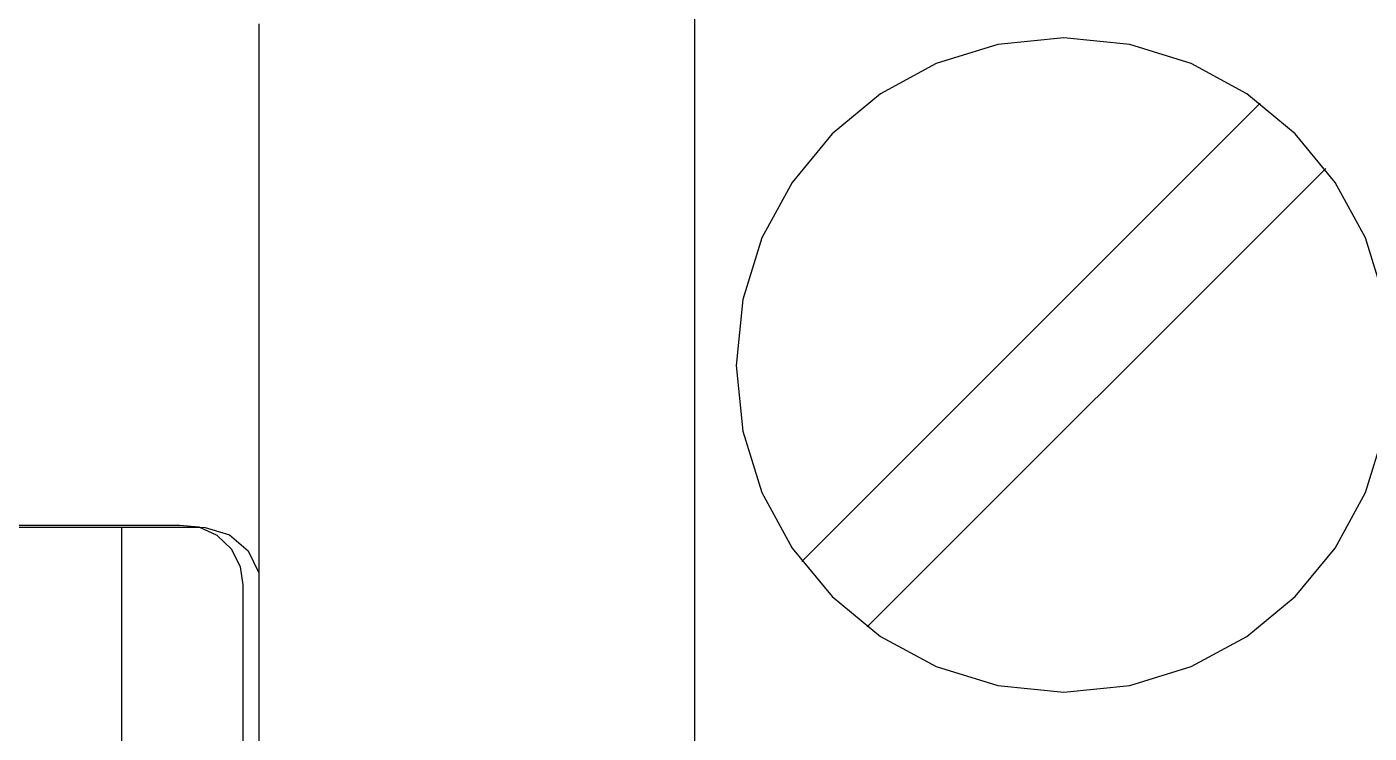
# Model space of a CAD drawing. Extents: x 1 to 47.7, y 0.2 to 35.
# Drawn here: x 26.64 to 27.326, y 11.044 to 11.405 of the extents above; entities that cross this region are included whole.
import ezdxf

# ---------------------------------------------------------------- set-up
doc = ezdxf.new("R2010")
doc.units = 0
doc.header["$MEASUREMENT"] = 0
for name, color, linetype in [('5_1___24__TARGET_LEDS___12', 7, 'CONTINUOUS'), ('6_1__EMPTY_IO_BOARD_POSITI', 7, 'CONTINUOUS'), ('6_2___8__INDEPENDENT_INPUT', 7, 'CONTINUOUS'), ('6_3___8__OPTOISO_INDEPENDE', 7, 'CONTINUOUS'), ('6_4___24__OPTOISO_INDEPEND', 7, 'CONTINUOUS'), ('6_5___8__INDEPENDENT_INPUT', 7, 'CONTINUOUS'), ('6_6___8__INDEPENDENT_INPUT', 7, 'CONTINUOUS'), ('6_7___8__OPTOISO_INDEPENDE', 7, 'CONTINUOUS'), ('6_8___8__OPTOISO_INDEPENDE', 7, 'CONTINUOUS'), ('7_0_____DWG', 7, 'CONTINUOUS')]:
    doc.layers.add(name, color=color, linetype=linetype)

msp = doc.modelspace()

# ---------------------------------------------------------------- linework, layer by layer
at = {"layer": '5_1___24__TARGET_LEDS___12'}
for points in [[(26.98174, 11.03416), (26.98174, 11.08594), (26.98174, 11.15174), (26.98174, 11.22356), (26.98174, 11.29337), (26.98174, 11.35316), (26.98174, 11.39491), (26.98174, 11.41061)], [(26.7589, 11.40652), (26.7589, 11.37679), (26.7589, 11.32502), (26.7589, 11.25921), (26.7589, 11.1874), (26.7589, 11.11759), (26.7589, 11.0578), (26.7589, 11.01604)], [(27.33415, 11.26561), (27.3244, 11.29702), (27.30898, 11.32546), (27.28855, 11.35025), (27.26379, 11.37072), (27.23538, 11.38617), (27.20399, 11.39594), (27.17029, 11.39935), (27.13654, 11.39594), (27.1051, 11.38617), (27.07666, 11.37072), (27.05189, 11.35025), (27.03145, 11.32546), (27.01601, 11.29702), (27.00626, 11.26561), (27.00286, 11.2319), (27.00626, 11.19822), (27.01601, 11.16685), (27.03145, 11.13847), (27.05189, 11.11375), (27.07666, 11.09335), (27.1051, 11.07795), (27.13654, 11.06822), (27.17029, 11.06483), (27.20399, 11.06822), (27.23538, 11.07795), (27.26379, 11.09335), (27.28855, 11.11375), (27.30898, 11.13847), (27.3244, 11.16685), (27.33415, 11.19822)], [(27.03644, 11.13167), (27.27071, 11.36593)], [(27.06986, 11.09825), (27.30413, 11.33251)], [(26.59455, 11.14909), (26.6471, 11.14909), (26.67169, 11.14909), (26.69343, 11.14909), (26.71103, 11.14909), (26.72319, 11.14909), (26.72862, 11.14909), (26.7315, 11.14898), (26.74391, 11.14524), (26.75345, 11.13709), (26.7589, 11.12574), (26.7589, 11.12357), (26.7589, 11.11752), (26.7589, 11.10831), (26.7589, 11.09666), (26.7589, 11.04002)]]:
    msp.add_lwpolyline(points, dxfattribs=at)
at = {"layer": '6_1__EMPTY_IO_BOARD_POSITI'}
msp.add_lwpolyline([(26.7509, 11.02864), (26.7509, 11.06611), (26.7509, 11.08498), (26.7509, 11.10145), (26.7509, 11.11365), (26.7509, 11.11971), (26.74954, 11.12894), (26.74492, 11.13797), (26.73764, 11.14491), (26.72837, 11.1491), (26.71837, 11.15005), (26.71235, 11.15005), (26.70324, 11.15005), (26.69148, 11.15005), (26.67752, 11.15005), (26.64472, 11.15005), (26.6084, 11.15005)], dxfattribs=at)
at = {"layer": '6_2___8__INDEPENDENT_INPUT'}
for points in [[(26.98174, 11.03416), (26.98174, 11.08594), (26.98174, 11.15174), (26.98174, 11.22356), (26.98174, 11.29337), (26.98174, 11.35316), (26.98174, 11.39491), (26.98174, 11.41061)], [(26.7589, 11.40652), (26.7589, 11.37679), (26.7589, 11.32502), (26.7589, 11.25921), (26.7589, 11.1874), (26.7589, 11.11759), (26.7589, 11.0578), (26.7589, 11.01604)], [(27.33415, 11.26561), (27.3244, 11.29702), (27.30898, 11.32546), (27.28855, 11.35025), (27.26379, 11.37072), (27.23538, 11.38617), (27.20399, 11.39594), (27.17029, 11.39935), (27.13654, 11.39594), (27.1051, 11.38617), (27.07666, 11.37072), (27.05189, 11.35025), (27.03145, 11.32546), (27.01601, 11.29702), (27.00626, 11.26561), (27.00286, 11.2319), (27.00626, 11.19822), (27.01601, 11.16685), (27.03145, 11.13847), (27.05189, 11.11375), (27.07666, 11.09335), (27.1051, 11.07795), (27.13654, 11.06822), (27.17029, 11.06483), (27.20399, 11.06822), (27.23538, 11.07795), (27.26379, 11.09335), (27.28855, 11.11375), (27.30898, 11.13847), (27.3244, 11.16685), (27.33415, 11.19822)], [(27.03644, 11.13167), (27.27071, 11.36593)], [(27.06986, 11.09825), (27.30413, 11.33251)], [(26.59455, 11.14909), (26.6471, 11.14909), (26.67169, 11.14909), (26.69343, 11.14909), (26.71103, 11.14909), (26.72319, 11.14909), (26.72862, 11.14909), (26.7315, 11.14898), (26.74391, 11.14524), (26.75345, 11.13709), (26.7589, 11.12574), (26.7589, 11.12357), (26.7589, 11.11752), (26.7589, 11.10831), (26.7589, 11.09666), (26.7589, 11.04002)]]:
    msp.add_lwpolyline(points, dxfattribs=at)
at = {"layer": '6_3___8__OPTOISO_INDEPENDE'}
for points in [[(26.98174, 11.03416), (26.98174, 11.08594), (26.98174, 11.15174), (26.98174, 11.22356), (26.98174, 11.29337), (26.98174, 11.35316), (26.98174, 11.39491), (26.98174, 11.41061)], [(26.7589, 11.40652), (26.7589, 11.37679), (26.7589, 11.32502), (26.7589, 11.25921), (26.7589, 11.1874), (26.7589, 11.11759), (26.7589, 11.0578), (26.7589, 11.01604)], [(27.33415, 11.26561), (27.3244, 11.29702), (27.30898, 11.32546), (27.28855, 11.35025), (27.26379, 11.37072), (27.23538, 11.38617), (27.20399, 11.39594), (27.17029, 11.39935), (27.13654, 11.39594), (27.1051, 11.38617), (27.07666, 11.37072), (27.05189, 11.35025), (27.03145, 11.32546), (27.01601, 11.29702), (27.00626, 11.26561), (27.00286, 11.2319), (27.00626, 11.19822), (27.01601, 11.16685), (27.03145, 11.13847), (27.05189, 11.11375), (27.07666, 11.09335), (27.1051, 11.07795), (27.13654, 11.06822), (27.17029, 11.06483), (27.20399, 11.06822), (27.23538, 11.07795), (27.26379, 11.09335), (27.28855, 11.11375), (27.30898, 11.13847), (27.3244, 11.16685), (27.33415, 11.19822)], [(27.03644, 11.13167), (27.27071, 11.36593)], [(27.06986, 11.09825), (27.30413, 11.33251)], [(26.59455, 11.14909), (26.6471, 11.14909), (26.67169, 11.14909), (26.69343, 11.14909), (26.71103, 11.14909), (26.72319, 11.14909), (26.72862, 11.14909), (26.7315, 11.14898), (26.74391, 11.14524), (26.75345, 11.13709), (26.7589, 11.12574), (26.7589, 11.12357), (26.7589, 11.11752), (26.7589, 11.10831), (26.7589, 11.09666), (26.7589, 11.04002)]]:
    msp.add_lwpolyline(points, dxfattribs=at)
at = {"layer": '6_4___24__OPTOISO_INDEPEND'}
for points in [[(26.98174, 11.03416), (26.98174, 11.08594), (26.98174, 11.15174), (26.98174, 11.22356), (26.98174, 11.29337), (26.98174, 11.35316), (26.98174, 11.39491), (26.98174, 11.41061)], [(26.7589, 11.40652), (26.7589, 11.37679), (26.7589, 11.32502), (26.7589, 11.25921), (26.7589, 11.1874), (26.7589, 11.11759), (26.7589, 11.0578), (26.7589, 11.01604)], [(27.33415, 11.26561), (27.3244, 11.29702), (27.30898, 11.32546), (27.28855, 11.35025), (27.26379, 11.37072), (27.23538, 11.38617), (27.20399, 11.39594), (27.17029, 11.39935), (27.13654, 11.39594), (27.1051, 11.38617), (27.07666, 11.37072), (27.05189, 11.35025), (27.03145, 11.32546), (27.01601, 11.29702), (27.00626, 11.26561), (27.00286, 11.2319), (27.00626, 11.19822), (27.01601, 11.16685), (27.03145, 11.13847), (27.05189, 11.11375), (27.07666, 11.09335), (27.1051, 11.07795), (27.13654, 11.06822), (27.17029, 11.06483), (27.20399, 11.06822), (27.23538, 11.07795), (27.26379, 11.09335), (27.28855, 11.11375), (27.30898, 11.13847), (27.3244, 11.16685), (27.33415, 11.19822)], [(27.03644, 11.13167), (27.27071, 11.36593)], [(27.06986, 11.09825), (27.30413, 11.33251)], [(26.59455, 11.14909), (26.6471, 11.14909), (26.67169, 11.14909), (26.69343, 11.14909), (26.71103, 11.14909), (26.72319, 11.14909), (26.72862, 11.14909), (26.7315, 11.14898), (26.74391, 11.14524), (26.75345, 11.13709), (26.7589, 11.12574), (26.7589, 11.12357), (26.7589, 11.11752), (26.7589, 11.10831), (26.7589, 11.09666), (26.7589, 11.04002)]]:
    msp.add_lwpolyline(points, dxfattribs=at)
at = {"layer": '6_5___8__INDEPENDENT_INPUT'}
for points in [[(26.98174, 11.03416), (26.98174, 11.08594), (26.98174, 11.15174), (26.98174, 11.22356), (26.98174, 11.29337), (26.98174, 11.35316), (26.98174, 11.39491), (26.98174, 11.41061)], [(26.7589, 11.40652), (26.7589, 11.37679), (26.7589, 11.32502), (26.7589, 11.25921), (26.7589, 11.1874), (26.7589, 11.11759), (26.7589, 11.0578), (26.7589, 11.01604)], [(27.33415, 11.26561), (27.3244, 11.29702), (27.30898, 11.32546), (27.28855, 11.35025), (27.26379, 11.37072), (27.23538, 11.38617), (27.20399, 11.39594), (27.17029, 11.39935), (27.13654, 11.39594), (27.1051, 11.38617), (27.07666, 11.37072), (27.05189, 11.35025), (27.03145, 11.32546), (27.01601, 11.29702), (27.00626, 11.26561), (27.00286, 11.2319), (27.00626, 11.19822), (27.01601, 11.16685), (27.03145, 11.13847), (27.05189, 11.11375), (27.07666, 11.09335), (27.1051, 11.07795), (27.13654, 11.06822), (27.17029, 11.06483), (27.20399, 11.06822), (27.23538, 11.07795), (27.26379, 11.09335), (27.28855, 11.11375), (27.30898, 11.13847), (27.3244, 11.16685), (27.33415, 11.19822)], [(27.03644, 11.13167), (27.27071, 11.36593)], [(27.06986, 11.09825), (27.30413, 11.33251)], [(26.59455, 11.14909), (26.6471, 11.14909), (26.67169, 11.14909), (26.69343, 11.14909), (26.71103, 11.14909), (26.72319, 11.14909), (26.72862, 11.14909), (26.7315, 11.14898), (26.74391, 11.14524), (26.75345, 11.13709), (26.7589, 11.12574), (26.7589, 11.12357), (26.7589, 11.11752), (26.7589, 11.10831), (26.7589, 11.09666), (26.7589, 11.04002)]]:
    msp.add_lwpolyline(points, dxfattribs=at)
at = {"layer": '6_6___8__INDEPENDENT_INPUT'}
for points in [[(26.98174, 11.03416), (26.98174, 11.08594), (26.98174, 11.15174), (26.98174, 11.22356), (26.98174, 11.29337), (26.98174, 11.35316), (26.98174, 11.39491), (26.98174, 11.41061)], [(26.7589, 11.40652), (26.7589, 11.37679), (26.7589, 11.32502), (26.7589, 11.25921), (26.7589, 11.1874), (26.7589, 11.11759), (26.7589, 11.0578), (26.7589, 11.01604)], [(27.33415, 11.26561), (27.3244, 11.29702), (27.30898, 11.32546), (27.28855, 11.35025), (27.26379, 11.37072), (27.23538, 11.38617), (27.20399, 11.39594), (27.17029, 11.39935), (27.13654, 11.39594), (27.1051, 11.38617), (27.07666, 11.37072), (27.05189, 11.35025), (27.03145, 11.32546), (27.01601, 11.29702), (27.00626, 11.26561), (27.00286, 11.2319), (27.00626, 11.19822), (27.01601, 11.16685), (27.03145, 11.13847), (27.05189, 11.11375), (27.07666, 11.09335), (27.1051, 11.07795), (27.13654, 11.06822), (27.17029, 11.06483), (27.20399, 11.06822), (27.23538, 11.07795), (27.26379, 11.09335), (27.28855, 11.11375), (27.30898, 11.13847), (27.3244, 11.16685), (27.33415, 11.19822)], [(27.03644, 11.13167), (27.27071, 11.36593)], [(27.06986, 11.09825), (27.30413, 11.33251)], [(26.59455, 11.14909), (26.6471, 11.14909), (26.67169, 11.14909), (26.69343, 11.14909), (26.71103, 11.14909), (26.72319, 11.14909), (26.72862, 11.14909), (26.7315, 11.14898), (26.74391, 11.14524), (26.75345, 11.13709), (26.7589, 11.12574), (26.7589, 11.12357), (26.7589, 11.11752), (26.7589, 11.10831), (26.7589, 11.09666), (26.7589, 11.04002)]]:
    msp.add_lwpolyline(points, dxfattribs=at)
at = {"layer": '6_7___8__OPTOISO_INDEPENDE'}
for points in [[(26.98174, 11.03416), (26.98174, 11.08594), (26.98174, 11.15174), (26.98174, 11.22356), (26.98174, 11.29337), (26.98174, 11.35316), (26.98174, 11.39491), (26.98174, 11.41061)], [(26.7589, 11.40652), (26.7589, 11.37679), (26.7589, 11.32502), (26.7589, 11.25921), (26.7589, 11.1874), (26.7589, 11.11759), (26.7589, 11.0578), (26.7589, 11.01604)], [(27.33415, 11.26561), (27.3244, 11.29702), (27.30898, 11.32546), (27.28855, 11.35025), (27.26379, 11.37072), (27.23538, 11.38617), (27.20399, 11.39594), (27.17029, 11.39935), (27.13654, 11.39594), (27.1051, 11.38617), (27.07666, 11.37072), (27.05189, 11.35025), (27.03145, 11.32546), (27.01601, 11.29702), (27.00626, 11.26561), (27.00286, 11.2319), (27.00626, 11.19822), (27.01601, 11.16685), (27.03145, 11.13847), (27.05189, 11.11375), (27.07666, 11.09335), (27.1051, 11.07795), (27.13654, 11.06822), (27.17029, 11.06483), (27.20399, 11.06822), (27.23538, 11.07795), (27.26379, 11.09335), (27.28855, 11.11375), (27.30898, 11.13847), (27.3244, 11.16685), (27.33415, 11.19822)], [(27.03644, 11.13167), (27.27071, 11.36593)], [(27.06986, 11.09825), (27.30413, 11.33251)], [(26.59455, 11.14909), (26.6471, 11.14909), (26.67169, 11.14909), (26.69343, 11.14909), (26.71103, 11.14909), (26.72319, 11.14909), (26.72862, 11.14909), (26.7315, 11.14898), (26.74391, 11.14524), (26.75345, 11.13709), (26.7589, 11.12574), (26.7589, 11.12357), (26.7589, 11.11752), (26.7589, 11.10831), (26.7589, 11.09666), (26.7589, 11.04002)]]:
    msp.add_lwpolyline(points, dxfattribs=at)
at = {"layer": '6_8___8__OPTOISO_INDEPENDE'}
for points in [[(26.98174, 11.03416), (26.98174, 11.08594), (26.98174, 11.15174), (26.98174, 11.22356), (26.98174, 11.29337), (26.98174, 11.35316), (26.98174, 11.39491), (26.98174, 11.41061)], [(26.7589, 11.40652), (26.7589, 11.37679), (26.7589, 11.32502), (26.7589, 11.25921), (26.7589, 11.1874), (26.7589, 11.11759), (26.7589, 11.0578), (26.7589, 11.01604)], [(27.33415, 11.26561), (27.3244, 11.29702), (27.30898, 11.32546), (27.28855, 11.35025), (27.26379, 11.37072), (27.23538, 11.38617), (27.20399, 11.39594), (27.17029, 11.39935), (27.13654, 11.39594), (27.1051, 11.38617), (27.07666, 11.37072), (27.05189, 11.35025), (27.03145, 11.32546), (27.01601, 11.29702), (27.00626, 11.26561), (27.00286, 11.2319), (27.00626, 11.19822), (27.01601, 11.16685), (27.03145, 11.13847), (27.05189, 11.11375), (27.07666, 11.09335), (27.1051, 11.07795), (27.13654, 11.06822), (27.17029, 11.06483), (27.20399, 11.06822), (27.23538, 11.07795), (27.26379, 11.09335), (27.28855, 11.11375), (27.30898, 11.13847), (27.3244, 11.16685), (27.33415, 11.19822)], [(27.03644, 11.13167), (27.27071, 11.36593)], [(27.06986, 11.09825), (27.30413, 11.33251)], [(26.59455, 11.14909), (26.6471, 11.14909), (26.67169, 11.14909), (26.69343, 11.14909), (26.71103, 11.14909), (26.72319, 11.14909), (26.72862, 11.14909), (26.7315, 11.14898), (26.74391, 11.14524), (26.75345, 11.13709), (26.7589, 11.12574), (26.7589, 11.12357), (26.7589, 11.11752), (26.7589, 11.10831), (26.7589, 11.09666), (26.7589, 11.04002)]]:
    msp.add_lwpolyline(points, dxfattribs=at)
at = {"layer": '7_0_____DWG'}
msp.add_lwpolyline([(26.68871, 11.14909), (26.68871, 10.66478)], dxfattribs=at)

doc.saveas('drawing.dxf')
